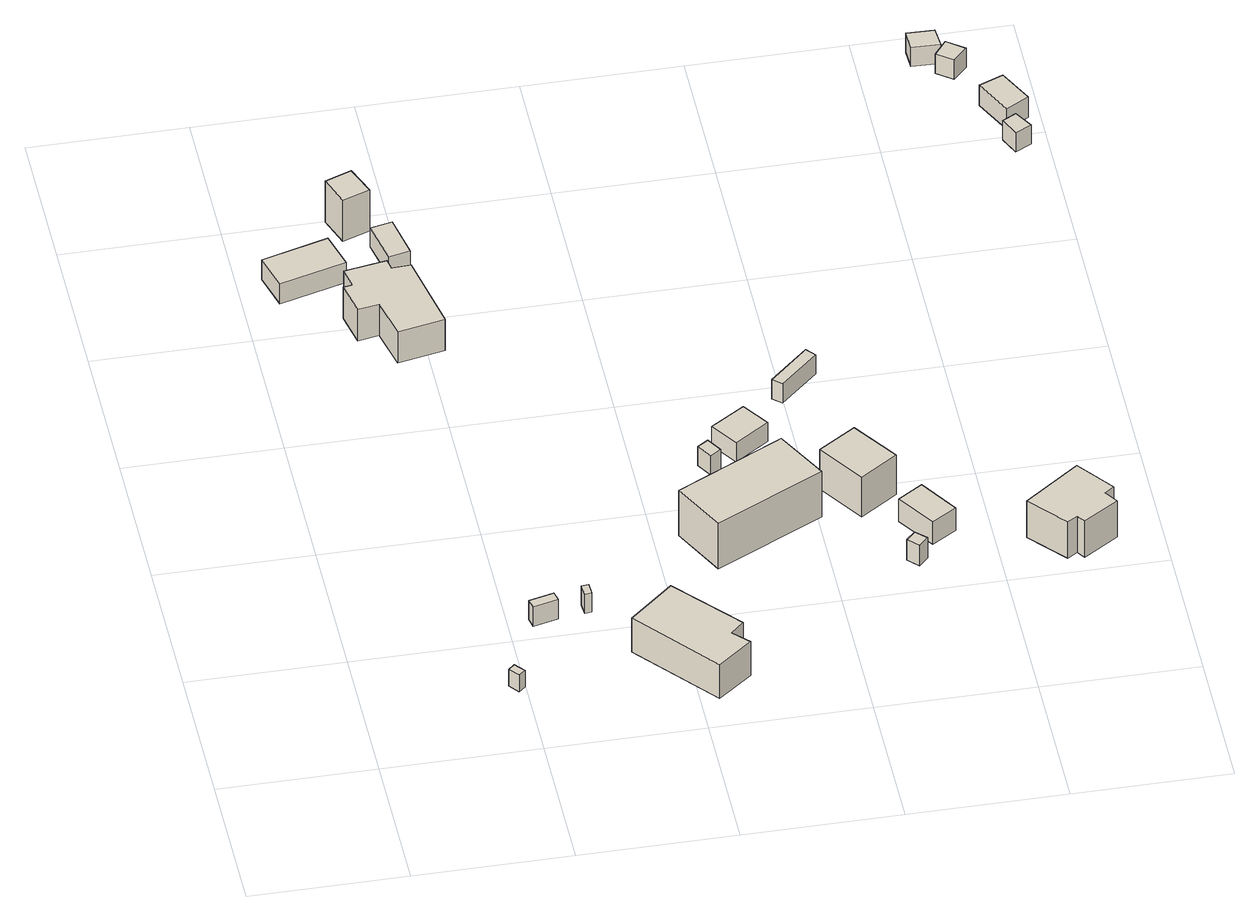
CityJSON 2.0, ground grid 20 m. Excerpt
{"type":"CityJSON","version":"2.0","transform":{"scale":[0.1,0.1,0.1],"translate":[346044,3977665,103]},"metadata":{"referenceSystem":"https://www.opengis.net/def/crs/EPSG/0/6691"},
"CityObjects":{
"building1":{"type":"Building","attributes":{"土砂災害警戒区域.現象区分":"1","土砂災害警戒区域.区域区分":"2","measuredHeight":2.6},"geometry":[{"type":"Solid","lod":"1","boundaries":[[[[0,1,2,3]],[[2,4,5,3]],[[1,6,4,2]],[[0,7,6,1]],[[3,5,7,0]],[[4,6,7,5]]]]}]},
"building2":{"type":"Building","attributes":{"土砂災害警戒区域.現象区分":"1","土砂災害警戒区域.区域区分":"1","measuredHeight":3},"geometry":[{"type":"Solid","lod":"1","boundaries":[[[[8,9,10,11]],[[10,12,13,11]],[[9,14,12,10]],[[8,15,14,9]],[[11,13,15,8]],[[12,14,15,13]]]]}]},
"building3":{"type":"Building","attributes":{"土砂災害警戒区域.現象区分":"2","土砂災害警戒区域.区域区分":"1","measuredHeight":3.2},"geometry":[{"type":"Solid","lod":"1","boundaries":[[[[16,17,18,19]],[[18,20,21,19]],[[17,22,20,18]],[[16,23,22,17]],[[19,21,23,16]],[[20,22,23,21]]]]}]},
"building4":{"type":"Building","attributes":{"土砂災害警戒区域.現象区分":"1","土砂災害警戒区域.区域区分":"1","measuredHeight":3},"geometry":[{"type":"Solid","lod":"1","boundaries":[[[[24,25,26,27]],[[26,28,29,27]],[[25,30,28,26]],[[24,31,30,25]],[[27,29,31,24]],[[28,30,31,29]]]]}]},
"building5":{"type":"Building","attributes":{"土砂災害警戒区域.現象区分":"2","土砂災害警戒区域.区域区分":"1","measuredHeight":6.3},"geometry":[{"type":"Solid","lod":"1","boundaries":[[[[32,33,34,35,36,37,38,39,40,41]],[[40,42,43,41]],[[39,44,42,40]],[[38,45,44,39]],[[37,46,45,38]],[[36,47,46,37]],[[35,48,47,36]],[[34,49,48,35]],[[33,50,49,34]],[[32,51,50,33]],[[41,43,51,32]],[[42,44,45,46,47,48,49,50,51,43]]]]}]},
"building6":{"type":"Building","attributes":{"measuredHeight":6.4},"geometry":[{"type":"Solid","lod":"1","boundaries":[[[[52,53,54,55]],[[54,56,57,55]],[[53,58,56,54]],[[52,59,58,53]],[[55,57,59,52]],[[56,58,59,57]]]]}]},
"building7":{"type":"Building","attributes":{"measuredHeight":3},"geometry":[{"type":"Solid","lod":"1","boundaries":[[[[60,61,62,63]],[[62,64,65,63]],[[61,66,64,62]],[[60,67,66,61]],[[63,65,67,60]],[[64,66,67,65]]]]}]},
"building8":{"type":"Building","attributes":{"土砂災害警戒区域.現象区分":"1","土砂災害警戒区域.区域区分":"1","measuredHeight":6.7},"geometry":[{"type":"Solid","lod":"1","boundaries":[[[[68,69,70,71,72,73]],[[72,74,75,73]],[[71,76,74,72]],[[70,77,76,71]],[[69,78,77,70]],[[68,79,78,69]],[[73,75,79,68]],[[74,76,77,78,79,75]]]]}]},
"building9":{"type":"Building","attributes":{"土砂災害警戒区域.現象区分":"2","土砂災害警戒区域.区域区分":"1","measuredHeight":8.8},"geometry":[{"type":"Solid","lod":"1","boundaries":[[[[80,81,82,83]],[[82,84,85,83]],[[81,86,84,82]],[[80,87,86,81]],[[83,85,87,80]],[[84,86,87,85]]]]}]},
"building10":{"type":"Building","attributes":{"土砂災害警戒区域.現象区分":"2","土砂災害警戒区域.区域区分":"1","measuredHeight":3},"geometry":[{"type":"Solid","lod":"1","boundaries":[[[[88,89,90,91]],[[90,92,93,91]],[[89,94,92,90]],[[88,95,94,89]],[[91,93,95,88]],[[92,94,95,93]]]]}]},
"building11":{"type":"Building","attributes":{"土砂災害警戒区域.現象区分":"2","土砂災害警戒区域.区域区分":"1","measuredHeight":3},"geometry":[{"type":"Solid","lod":"1","boundaries":[[[[96,97,98,99]],[[98,100,101,99]],[[97,102,100,98]],[[96,103,102,97]],[[99,101,103,96]],[[100,102,103,101]]]]}]},
"building12":{"type":"Building","attributes":{"土砂災害警戒区域.現象区分":"2","土砂災害警戒区域.区域区分":"1","measuredHeight":7},"geometry":[{"type":"Solid","lod":"1","boundaries":[[[[104,105,106,107]],[[106,108,109,107]],[[105,110,108,106]],[[104,111,110,105]],[[107,109,111,104]],[[108,110,111,109]]]]}]},
"building13":{"type":"Building","attributes":{"土砂災害警戒区域.現象区分":"2","土砂災害警戒区域.区域区分":"1","measuredHeight":3.2},"geometry":[{"type":"Solid","lod":"1","boundaries":[[[[112,113,114,115]],[[114,116,117,115]],[[113,118,116,114]],[[112,119,118,113]],[[115,117,119,112]],[[116,118,119,117]]]]}]},
"building14":{"type":"Building","attributes":{"土砂災害警戒区域.現象区分":"2","土砂災害警戒区域.区域区分":"1","measuredHeight":3},"geometry":[{"type":"Solid","lod":"1","boundaries":[[[[120,121,122,123]],[[122,124,125,123]],[[121,126,124,122]],[[120,127,126,121]],[[123,125,127,120]],[[124,126,127,125]]]]}]},
"building15":{"type":"Building","attributes":{"土砂災害警戒区域.現象区分":"2","土砂災害警戒区域.区域区分":"1","measuredHeight":3.5},"geometry":[{"type":"Solid","lod":"1","boundaries":[[[[128,129,130,131]],[[130,132,133,131]],[[129,134,132,130]],[[128,135,134,129]],[[131,133,135,128]],[[132,134,135,133]]]]}]},
"building16":{"type":"Building","attributes":{"土砂災害警戒区域.現象区分":"2","土砂災害警戒区域.区域区分":"1","measuredHeight":7.3},"geometry":[{"type":"Solid","lod":"1","boundaries":[[[[136,137,138,139,140,141,142,143]],[[142,144,145,143]],[[141,146,144,142]],[[140,147,146,141]],[[139,148,147,140]],[[138,149,148,139]],[[137,150,149,138]],[[136,151,150,137]],[[143,145,151,136]],[[144,146,147,148,149,150,151,145]]]]}]},
"building17":{"type":"Building","attributes":{"土砂災害警戒区域.現象区分":"2","土砂災害警戒区域.区域区分":"1","measuredHeight":3},"geometry":[{"type":"Solid","lod":"1","boundaries":[[[[152,153,154,155]],[[154,156,157,155]],[[153,158,156,154]],[[152,159,158,153]],[[155,157,159,152]],[[156,158,159,157]]]]}]},
"building18":{"type":"Building","attributes":{"土砂災害警戒区域.現象区分":"2","土砂災害警戒区域.区域区分":"1","measuredHeight":3},"geometry":[{"type":"Solid","lod":"1","boundaries":[[[[160,161,162,163]],[[162,164,165,163]],[[161,166,164,162]],[[160,167,166,161]],[[163,165,167,160]],[[164,166,167,165]]]]}]},
"building19":{"type":"Building","attributes":{"土砂災害警戒区域.現象区分":"2","土砂災害警戒区域.区域区分":"1","measuredHeight":3},"geometry":[{"type":"Solid","lod":"1","boundaries":[[[[168,169,170,171]],[[170,172,173,171]],[[169,174,172,170]],[[168,175,174,169]],[[171,173,175,168]],[[172,174,175,173]]]]}]},
"building20":{"type":"Building","attributes":{"土砂災害警戒区域.現象区分":"2","土砂災害警戒区域.区域区分":"1","measuredHeight":3.2},"geometry":[{"type":"Solid","lod":"1","boundaries":[[[[176,177,178,179]],[[178,180,181,179]],[[177,182,180,178]],[[176,183,182,177]],[[179,181,183,176]],[[180,182,183,181]]]]}]}
},
"vertices":[
[178,74,51],[189,61,51],[180,54,51],[170,67,51],[180,54,77],[170,67,77],[189,61,77],[178,74,77],
[247,183,57],[250,170,57],[218,162,57],[215,175,57],[218,162,87],[215,175,87],[250,170,87],[247,183,87],
[91,801,119],[104,753,119],[19,729,119],[6,777,119],[19,729,150],[6,777,150],[104,753,150],[91,801,150],
[291,193,55],[292,177,55],[283,176,55],[282,192,55],[283,176,85],[282,192,85],[292,177,85],[291,193,85],
[141,621,97],[129,675,97],[102,670,97],[93,714,97],[104,716,97],[99,743,97],[153,752,97],[156,738,97],[180,739,97],[201,633,97],[180,739,146],[201,633,146],[156,738,146],[153,752,146],[99,743,146],[104,716,146],[93,714,146],[102,670,146],[129,675,146],[141,621,146],
[132,868,129],[147,829,129],[112,816,129],[98,855,129],[112,816,193],[98,855,193],[147,829,193],[132,868,193],
[173,822,115],[184,765,115],[157,759,115],[145,816,115],[157,759,145],[145,816,145],[184,765,145],[173,822,145],
[415,8,41],[328,112,41],[385,162,41],[457,79,41],[440,63,41],[459,43,41],[440,63,94],[459,43,94],[457,79,94],[385,162,94],[328,112,94],[415,8,94],
[559,372,50],[595,303,50],[456,232,50],[421,301,50],[456,232,121],[421,301,121],[595,303,121],[559,372,121],
[480,424,57],[492,404,57],[478,395,57],[466,415,57],[478,395,87],[466,415,87],[492,404,87],[480,424,87],
[533,477,57],[556,443,57],[512,413,57],[489,448,57],[512,413,87],[489,448,87],[556,443,87],[533,477,87],
[643,299,45],[603,359,45],[651,391,45],[691,332,45],[651,391,107],[691,332,107],[603,359,107],[643,299,107],
[708,222,35],[696,210,35],[683,223,35],[695,235,35],[683,223,67],[695,235,67],[696,210,67],[708,222,67],
[626,567,56],[636,555,56],[587,510,56],[576,520,56],[587,510,86],[576,520,86],[636,555,86],[626,567,86],
[719,318,33],[751,268,33],[719,248,33],[687,297,33],[719,248,68],[687,297,68],[751,268,68],[719,318,68],
[838,273,4],[909,326,4],[945,279,4],[933,270,4],[944,253,4],[899,224,4],[892,234,4],[879,226,4],[892,234,61],[879,226,61],[899,224,61],[944,253,61],[933,270,61],[945,279,61],[909,326,61],[838,273,61],
[889,1122,49],[891,1095,49],[855,1096,49],[854,1123,49],[855,1096,79],[854,1123,79],[891,1095,79],[889,1122,79],
[920,1086,46],[902,1067,46],[882,1082,46],[898,1103,46],[882,1082,76],[898,1103,76],[902,1067,76],[920,1086,76],
[957,964,40],[971,940,40],[950,929,40],[939,954,40],[950,929,70],[939,954,70],[971,940,70],[957,964,70],
[955,1035,39],[977,990,39],[948,973,39],[924,1022,39],[948,973,71],[924,1022,71],[977,990,71],[955,1035,71]
]}
